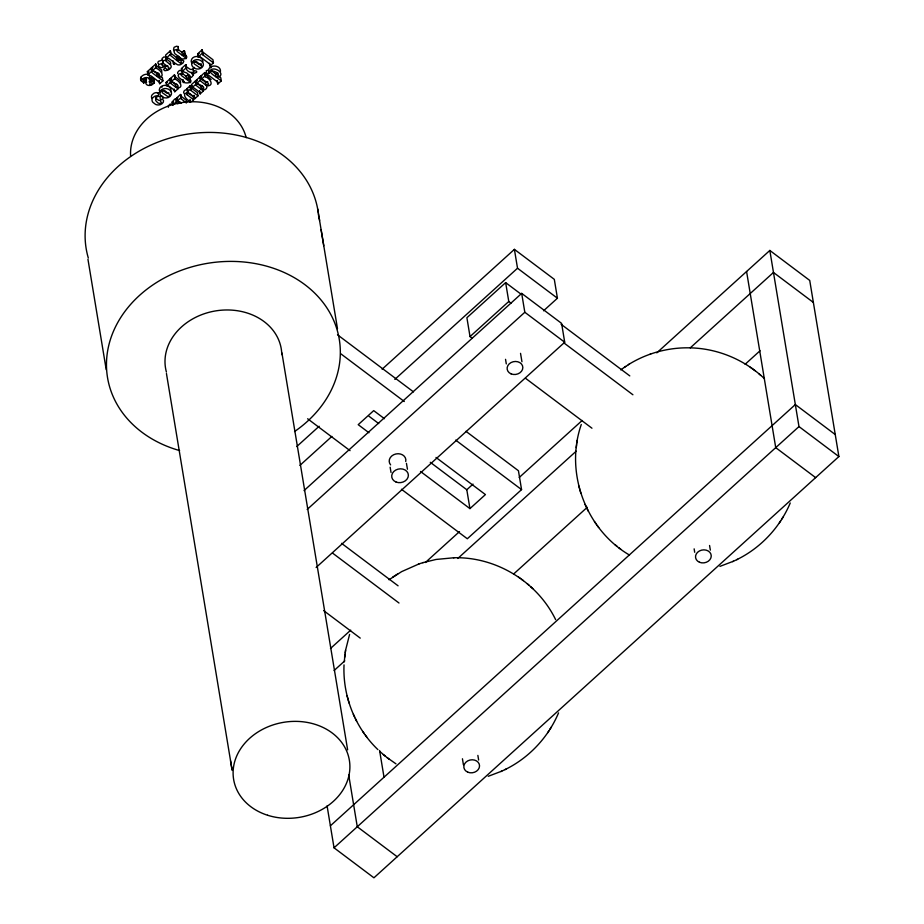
<?xml version="1.0" encoding="UTF-8"?>
<svg xmlns="http://www.w3.org/2000/svg" width="924" height="924" viewBox="0 0 924 924"><rect width="100%" height="100%" fill="white"/><g stroke="black" fill="none" stroke-linecap="round" stroke-linejoin="round"><path stroke-width="1.39" d="M344.028 664.899C342.631 696.257 355.232 727.916 377.916 749.641M163.086 98.29L162.647 96.477M344.202 661.896L345.599 650.149L349.584 634.43M581.288 424.509C564.541 472.314 585.724 529.567 629.475 555.058M151.94 98.556A6.098 5.013 -9.4 0 1 151.536 97.343L151.49 96.685A4.32 3.546 -9.4 0 1 152.125 94.849L153.742 93.393A5.036 4.135 -9.4 0 1 156.676 92.608L158.223 92.746L157.392 93.22M158.697 96.292L157.196 95.75A5.036 4.135 -9.4 0 0 154.262 96.535L152.645 97.99A4.32 3.546 -9.4 0 0 152.01 99.838L152.056 100.497A6.098 5.013 -9.4 0 0 152.783 102.241L155.532 104.377A6.63 5.44 -9.4 0 0 158.478 104.955C161.203 105.278 165.581 101.536 162.589 99.226L161.134 99.342L160.337 101.051C163.756 104.031 158.108 104.262 156.872 101.883A8.732 7.173 -9.4 0 1 155.659 100.3L155.867 97.274L158.697 96.292L158.223 92.746M344.56 657.472L344.987 654.539M576.264 447.562L576.692 444.617M345.183 653.06L345.599 650.149M576.876 443.139L577.304 440.24M177.974 46.754L176.623 46.2L174.047 47.32L173.516 49.642L174.347 50.554M182.513 55.532L181.993 52.391L183.899 50.658L184.419 53.8L182.513 55.532L177.165 51.501L176.703 50.231C181.439 49.399 173.978 48.614 173.943 51.582L174.867 53.696L180.145 57.681C176.981 59.263 190.356 60.222 185.851 55.29L183.853 53.788M172.811 104.343L170.051 104.1L168.249 106.029L168.353 107.242M182.167 70.732L179.406 70.478L177.616 72.419L177.708 73.62M186.706 79.51L186.186 76.369L188.092 74.636L188.612 77.778L186.706 79.51L181.347 75.479L180.896 74.209C185.632 73.377 178.17 72.592 178.136 75.56L179.06 77.674L184.326 81.659C181.173 83.241 194.548 84.2 190.044 79.268L188.046 77.766M145.773 77.87L145.553 80.885L146.616 82.34M169.866 52.252L170.235 50.901L165.569 55.128L166.343 59.991L165.512 60.684L170.813 65.13L171.194 66.47A3.453 2.83 -9.4 0 1 170.709 67.868L170.016 68.676A7.923 6.503 -9.4 0 1 167.683 70.259L164.865 70.721L163.479 69.473L165.338 67.833L166.863 69.531L168.422 69.069L168.953 67.741L167.013 66.066L161.273 67.695L158.558 66.436A2.241 1.836 -9.4 0 1 159.101 64.472L163.063 63.098L162.058 58.489L163.883 56.941L165.719 57.184M176.934 60.58L176.415 57.438L177.558 56.399L178.078 59.54L176.934 60.58L170.397 55.394L171.079 54.273L170.547 51.132M159.459 83.46L159.656 82.479L151.328 76.08L147.886 74.763L147.366 71.622L151.27 68.087L151.836 72.326L153.072 73.458L157.184 76.553L159.205 76.415L159.586 75.006C157.346 71.148 151.213 72.291 151.802 67.602L155.706 64.068L156.225 68.226C160.453 69.785 166.135 77.073 158.154 77.281L162.913 80.862L159.783 83.703L159.067 81.104M149.203 79.233C152.01 70.397 137.895 74.902 141.002 80.619L143.763 82.941L143.255 78.979M177.674 87.318L177.928 88.889L174.798 91.73L174.37 90.182L169.184 86.244L166.609 85.574L166.089 82.432L169.981 78.898L170.928 80.873L175.364 84.211L176.934 84.234M177.928 88.889L176.831 88.069C184.892 87.942 179.244 80.607 174.936 79.048L174.417 74.879L170.524 78.413C168.584 82.328 183.864 85.874 175.883 87.353L170.617 83.241L170.305 79.141M218.503 76.034L220.767 77.731L221.286 80.873L217.925 83.922L217.521 81.982L206.791 73.908L209.182 73.054C205.336 64.668 220.524 63.49 220.524 71.252M209.182 73.054C211.238 62.728 228.667 74.902 216.759 77.477L221.286 80.873M189.998 99.48L190.205 102.391L190.506 101.594C186.267 100.069 180.573 92.758 188.542 92.643L187.445 91.823L186.925 88.681L190.067 85.84L190.39 87.295L197.493 92.689L198.013 95.83L194.872 98.672L194.779 97.482L189.478 93.347L187.018 93.798L187.11 94.779L193.647 99.78L191.557 101.675M193.197 73.25L193.463 74.832C189.073 81.728 190.725 73.239 184.927 72.349C182.94 70.674 180.688 73.065 181.381 68.572L185.736 64.622L186.579 68.006C185.32 70.443 191.049 73.47 193.359 72.557L193 68.538L194.514 67.406M193.359 72.557L194.514 70.651L196.408 71.125A1.34 1.097 -9.4 0 1 196.535 72.349L193.74 73.55L191.603 73.435L191.43 72.384M203.072 89.385L201.293 89.466L195.957 85.227L195.391 81.012L191.487 84.546L192.007 87.688L193.913 87.895L199.157 91.788L200.196 93.844L203.338 91.002L203.072 89.432C206.884 85.308 194.329 84.754 196.154 80.319L200.058 76.784L200.612 81.023L205.96 85.251C214.38 83.622 198.96 80.053 200.82 76.091L204.724 72.557L205.243 76.727C210.268 78.367 214.83 86.117 206.583 85.932C208.004 88.554 204.47 90.448 202.217 90.171L203.338 91.002M195.957 85.227L195.703 81.254M161.804 72.326L161.642 70.039L156.237 65.708L156.017 64.299M180.538 83.16L180.411 80.873L174.959 76.53L174.74 75.121M149.318 82.109L149.191 81.324L150.358 81.612C153.927 80.238 147.424 74.313 153.962 79.614C156.653 86.394 142.284 88.542 146.477 79.221L145.611 78.367L143.821 79.198L144.063 82.663M181.485 103.188C179.626 100.37 175.595 102.61 176.6 98.036L180.503 94.502L181.046 96.142L186.452 100.473L186.867 101.986M186.382 103.014L181.023 98.66L180.815 94.733M205.243 76.727L205.036 72.8M558.546 712.901C548.244 737.398 528.921 757.969 505.024 769.611M790.239 502.991C779.948 527.477 760.614 548.048 736.717 559.69M209.771 65.662L209.598 63.906L201.559 57.842L199.665 56.722L198.186 56.965L197.667 53.823L202.033 49.873L202.991 54.978L213.444 62.855L210.083 65.904L209.378 63.306M180.654 57.796L180.503 58.963M547.678 732.755L548.937 730.803M550.057 729.059L551.374 727.026M779.371 522.834L780.641 520.882M781.762 519.138L783.067 517.105M151.582 68.318L151.317 69.184L156.664 73.412L158.685 73.273L159.205 76.415M176.068 98.522L176.588 101.663L172.684 105.197L172.164 102.056C177.581 95.23 174.752 100.635 180.111 102.83M176.38 98.752L176.634 102.76L177.87 103.892M200.369 77.027L200.092 77.882L205.44 82.097L207.785 81.751M186.059 64.865L185.597 66.066M141.002 80.619C144.467 75.375 152.576 76.911 149.711 84.477L150.878 84.765L151.998 83.483L150.82 77.755M147.886 74.763L151.79 71.229L151.27 68.087M152.321 70.744L156.225 67.209L155.706 64.068M170.235 50.901L170.755 54.042L166.089 58.27L168.653 58.293L174.567 62.728L173.423 63.768L174.29 64.426L175.433 63.386L177.304 64.634A3.65 3.003 -9.4 0 0 178.69 64.923L179.198 64.923A4.158 3.419 -9.4 0 0 180.654 64.611L183.044 62.994L183.83 61.076L182.917 60.256L181.531 60.614L180.873 61.723L181.82 63.329L180.319 63.121L177.801 61.238L178.944 60.199L178.424 57.045L177.558 56.399M143.543 79.522L143.37 80.584M151.34 80.908L151.12 77.477M153.962 79.614L152.945 79.857M183.899 50.658L184.765 51.305L185.285 54.447L183.379 56.179L186.371 58.431M185.851 55.29L186.082 58.686M166.609 85.574L170.825 82.282M171.044 81.555L175.26 78.263M181.901 71.725L186.255 67.775L185.736 64.622M198.186 56.965L202.552 53.014L202.033 49.873M188.958 75.283L189.478 78.425L187.572 80.157L190.563 82.409M190.044 79.268L190.275 82.663M177.131 101.178L181.023 97.644L180.503 94.502M187.445 91.823L190.587 88.981L190.067 85.84M192.007 87.688L195.911 84.165L195.391 81.012M196.673 83.472L200.577 79.938L200.058 76.784M201.34 79.245L205.243 75.71L204.724 72.557M296.754 446.558L319.161 426.253M382.109 369.219L514.402 249.365L554.308 279.348L557.426 298.221L543.555 310.787M299.873 465.419L331.878 436.428M394.825 379.394L517.521 268.237L514.402 249.365M521.171 294.271L505.647 282.617L466.897 317.717L470.027 336.59L472.245 338.253M470.027 336.59L508.778 301.49L505.647 282.617M304.042 490.586L521.69 293.393L561.596 323.377L564.714 342.25L316.123 567.475M307.161 509.459L524.82 312.266L521.69 293.393M436.012 457.449L485.423 494.583L469.935 508.616L466.805 489.743L473.007 484.13M330.469 648.498L350.727 630.133M425.375 562.508L459.505 531.589M519.219 477.489L582.143 420.489M656.791 352.853L769.831 250.45L809.724 280.422L838.888 456.56L373.931 877.8L334.038 847.816L327.084 805.878M465.95 431.312L518.433 470.743L521.563 489.616L467.313 538.761L401.432 489.258M334.107 670.512L344.779 660.856M457.819 558.442L576.183 451.201M628.343 364.691C646.731 353.153 668.572 347.274 690.263 347.851L773.469 272.464L813.374 302.448M513.709 573.931L587.294 507.264M745.125 364.275L760.048 350.75M330.388 825.802L795.345 404.562L835.238 434.546M334.038 847.816L798.983 426.576L769.831 250.45M200.393 65.177L201.328 64.461M217.833 72.927L215.431 73.724L211.03 70.397M620.697 369.854L629.44 363.987M388.992 579.764L401.651 571.621L418.999 563.929M167.902 65.927L166.101 65.985M397.736 573.908L392.746 577.107M624.439 367.198L625.652 366.424M182.213 71.957L181.693 68.815L182.375 68.399M196.985 83.703L196.465 80.561L197.228 80.249M151.802 67.602L152.83 67.556M192.839 69.416L190.344 69.416L186.313 66.701M200.82 76.091L201.859 76.045M166.089 82.432L167.544 82.398M170.524 78.413L171.552 78.367M210.603 67.879L211.342 67.487M719.935 566.377L733.46 561.226M488.242 776.299L501.767 771.147M732.651 561.619L737.664 559.239M500.947 771.528L505.959 769.161M197.667 53.823L199.145 53.569M160.58 100.312L158.72 100.3L156.352 98.741A8.732 7.173 -9.4 0 1 155.475 97.725M161.677 87.122L162.301 86.868M422.788 562.693L436.047 559.459L454.042 557.75M650.115 354.204L650.692 354.007M418.41 564.125L423.227 562.543M208.662 69.901L206.271 70.767L206.791 73.908M147.366 71.622L148.914 71.622M172.164 102.056L173.724 102.056M162.543 59.956L158.582 61.319A2.241 1.836 -9.4 0 0 158.039 63.282L158.478 63.86M216.239 74.324L217.429 74.174M202.552 86.232L200.774 86.325L195.438 82.086M157.634 74.139L158.628 74.059M215.962 76.877C226.149 72.696 199.341 65.939 215.962 76.877L215.431 73.724M177.893 97.979L176.6 98.036M453.522 557.761C495.738 556.467 537.202 581.646 555.624 619.634M690.263 347.851C717.694 348.464 744.652 359.725 764.46 378.69M166.343 59.991L163.282 60.684L162.52 62.162L163.063 63.098M162.07 96.084L160.037 96.685L160.187 98.452M395.957 763.836L387.202 757.68M755.104 370.709L750.242 367.186M518.537 577.107L520.42 578.47M521.471 579.221L523.411 580.63M798.983 426.576L838.888 456.56M815.638 477.627L775.733 447.643L746.58 271.506M517.521 268.237L557.426 298.221M561.064 324.255L629.787 375.895M184.419 53.8L185.285 54.447M177.974 49.376L181.993 52.391M524.82 312.266L564.714 342.25M508.778 301.49L510.984 303.153M564.194 343.127L632.905 394.767M171.356 53.638L176.415 57.438M177.905 58.559L180.503 60.372L181.196 59.517M178.078 59.54L178.944 60.199M191.603 73.435L193.463 74.832M165.777 58.455L170.293 61.977L170.674 63.317A3.453 2.83 -9.4 0 1 170.455 64.264M188.612 77.778L189.478 78.425M182.167 73.354L186.186 76.369M190.587 88.981L190.91 90.448L198.013 95.83M186.925 88.681L188.022 89.501C185.701 89.004 182.12 91.488 184.303 93.809M188.427 93.105L193.128 96.639L193.647 99.78M160.487 76.288L162.393 77.708L162.913 80.862M151.64 80.631L154.481 82.756M525.444 378.228L591.949 428.205M337.526 334.811L413.467 391.868M340.656 353.684L404.308 401.513M455.671 440.113L521.563 489.616M384.453 418.699L373.7 410.626L358.212 424.67L368.953 432.744M369.046 416.297L378.713 423.562M430.284 462.3L466.805 489.743M420.512 471.483L469.935 508.616M307.623 418.768L350.057 450.658M341.557 543.335L398.082 585.816M332.49 553.049L398.995 603.014M323.666 610.637L360.244 638.114M397.181 856.733L357.276 826.761L348.718 775.028M202.344 50.104L202.472 51.825L212.924 59.702L213.444 62.855M615.026 544.675L616.932 546.176M618.907 547.759L620.732 549.202M379.718 751.374L385.227 756.086M383.321 754.585L389.039 759.124M162.254 90.021L166.955 93.174A1.548 1.271 -9.4 0 0 168.849 92.85M758.962 373.77L760.822 375.444M527.258 583.691L529.117 585.366M530.838 586.879L532.767 588.611M193.694 60.718L198.845 64.287A1.548 1.271 -9.4 0 0 200.739 63.952A1.444 1.19 -9.4 0 0 201.028 63.641M204.724 73.585L211.134 79.568M594.444 521.575L596.061 523.827M597.123 525.317L598.706 527.523M362.751 731.496L364.356 733.748M365.419 735.238L367.001 737.444M585.054 504.435L586.382 507.195M587.04 508.57L588.345 511.295M353.349 714.356L354.677 717.116M355.336 718.491L356.652 721.217M578.771 485.851L579.614 488.854M579.96 490.136L580.803 493.127M347.066 695.76L347.909 698.775M348.256 700.057L349.099 703.049M406.445 463.34L407.449 469.23M709.563 545.483L710.348 550.127M521.944 361.746L520.535 353.349M477.87 755.405L478.644 760.048M463.421 764.795L462.439 758.766M390.147 467.197L391.014 472.441M317.671 208.951L319.589 220.466M319.196 218.168L337.491 328.701M321.113 229.683L323.77 245.796M379.591 750.496L383.991 777.061M281.924 352.922L347.632 749.861M217.406 80.781L217.925 83.922M217.082 80.55L217.614 83.691M209.69 63.537L210.083 65.904M202.472 51.825L202.991 54.978M205.44 82.097L205.96 85.251M197.99 54.054L198.244 55.625M201.132 76.334L201.651 79.476M201.698 87.018L201.952 88.589M200.774 86.325L201.293 89.466M199.676 90.702L200.196 93.844M199.492 91.257L199.884 93.613M194.352 95.53L194.479 96.315M194.618 97.101L194.872 98.672M194.04 95.288L194.56 98.441M191.938 85.574L192.331 87.93M189.697 75.514L189.836 76.299M189.963 77.085L190.09 77.882M189.385 75.283L189.778 77.639M190.379 86.082L190.898 89.224M190.39 87.295L190.91 90.448M190.125 100.266L190.39 101.836M186.752 92.689L187.11 94.779M182.236 70.363L182.686 73.874M178.043 46.385L178.505 49.896M183.044 79.718L183.437 82.074M178.99 56.526L179.372 58.882M182.871 80.273L183.264 82.629M178.678 56.295L179.071 58.651M180.677 96.57L181.023 98.66M174.024 62.855L174.29 64.426M172.892 60.626L173.423 63.768M174.417 74.879L174.936 79.048M175.364 84.211L175.883 87.353M170.212 54.343L170.397 55.394M177.096 99.318L177.443 101.421M174.405 89.374L174.798 91.73M176.288 100.67L176.461 101.721M174.093 89.131L174.486 91.499M170.836 78.655L171.356 81.797M169.981 78.898L170.617 83.241M166.147 56.93L166.412 58.501M165.846 57.969L166.239 60.326M172.88 103.973L173.007 104.759M172.488 102.287L172.88 104.643M166.401 82.675L166.794 85.031M159.251 80.55L159.39 81.335M159.644 82.917L159.783 83.703M155.706 65.084L156.225 68.226M156.664 73.412L157.184 76.553M152.113 67.833L152.633 70.986M153.823 80.942L154.169 83.033M151.49 70.236L151.663 71.287M147.678 71.853L148.198 75.006M143.497 81.37L143.763 82.941M140.783 77.189L141.303 80.342M230.55 760.775L231.959 769.311M166.447 373.515L232.155 770.454M87.942 259.228L106.237 369.762M694.143 548.856L694.698 552.275M505.543 359.332L506.294 363.894M170.663 91.661A4.99 4.1 -9.4 0 0 170.628 88.773C168.549 83.888 159.794 84.211 159.275 89.917A6.503 5.336 -9.4 0 0 160.395 92.562M202.83 61.804A4.99 4.1 -9.4 0 0 202.518 59.887C200.439 54.99 191.684 55.325 191.164 61.019A6.503 5.336 -9.4 0 0 191.718 62.867M130.607 155.89A58.651 48.164 -9.4 0 1 181.589 102.622A58.651 48.164 -9.4 0 1 246.177 137.641M179.602 450.566A117.44 96.431 -9.4 0 1 124.417 312.116A117.44 96.431 -9.4 0 1 302.148 282.686A117.44 96.431 -9.4 0 1 294.548 431.543M166.412 372.06A58.651 48.164 -9.4 0 1 216.528 310.764A58.651 48.164 -9.4 0 1 281.785 354.643M318.376 213.571A117.44 96.431 -9.4 0 1 318.815 218.237M88.3 257.981A117.44 96.431 -9.4 0 1 181.855 135.147A117.44 96.431 -9.4 0 1 318.226 212.416M390.621 464.887A8.374 6.884 -9.4 0 1 395.853 453.973A8.374 6.884 -9.4 0 1 405.728 461.515M159.898 92.1L159.806 93.058A6.503 5.336 -9.4 0 0 160.915 95.703C163.525 98.868 169.427 98.833 171.183 94.814A4.99 4.1 -9.4 0 0 171.148 91.915C169.104 87.434 161.573 87.179 159.898 92.1M191.788 63.213L191.695 64.172A6.503 5.336 -9.4 0 0 192.804 66.817C195.414 69.97 201.305 69.935 203.072 65.916A4.99 4.1 -9.4 0 0 203.037 63.028C200.993 58.547 193.463 58.293 191.788 63.213M161.792 64.484L162.693 65.962L166.424 65.627L163.698 63.571L161.792 64.484M161.723 90.702L162.324 92.746L167.475 96.315A1.548 1.271 -9.4 0 0 169.381 95.992A1.444 1.19 -9.4 0 0 169.727 94.675L164.391 90.356L161.723 90.702M193.613 61.816L194.213 63.86L199.365 67.429A1.548 1.271 -9.4 0 0 201.259 67.106A1.444 1.19 -9.4 0 0 201.617 65.777L196.281 61.458L193.613 61.816M267.59 815.245A58.651 48.164 -9.4 0 0 349.595 761.85A58.651 48.164 -9.4 0 0 257.311 732.432A58.651 48.164 -9.4 0 0 267.59 815.245M699.48 562.254A7.9 6.491 -9.4 0 0 711.249 555.936A7.9 6.491 -9.4 0 0 699.41 550.97A7.9 6.491 -9.4 0 0 699.48 562.254M467.775 772.175A7.9 6.491 -9.4 0 0 479.544 765.857A7.9 6.491 -9.4 0 0 467.717 760.891A7.9 6.491 -9.4 0 0 467.775 772.175M511.076 373.862A7.9 6.491 -9.4 0 0 522.834 367.544A7.9 6.491 -9.4 0 0 511.007 362.578A7.9 6.491 -9.4 0 0 511.076 373.862M396.038 482.028A8.374 6.884 -9.4 0 0 408.373 475.144A8.374 6.884 -9.4 0 0 395.68 470.085A8.374 6.884 -9.4 0 0 396.038 482.028"/></g></svg>
